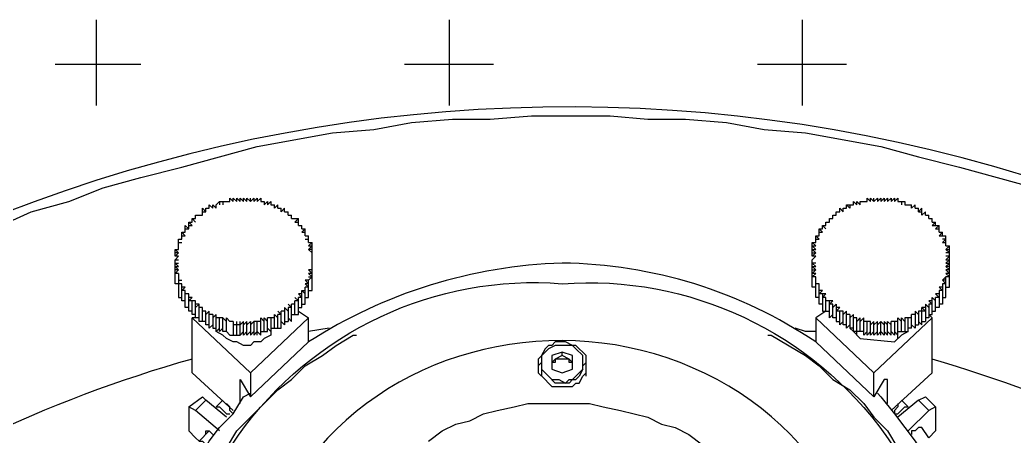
# Model space of a CAD drawing. Header units: millimetres. Extents: x -62354 to 129108, y -71259 to 35407.
# Drawn here: x 14617.2 to 14975.5, y -4732.1 to -4582.1 of the extents above; entities that cross this region are included whole.
import ezdxf

# ---------------------------------------------------------------- set-up
doc = ezdxf.new("R2010")
doc.units = ezdxf.units.MM
doc.header["$MEASUREMENT"] = 0
doc.layers.add('1st FL Layout xrf$0$CR-Machine', color=7, linetype='Continuous', transparency=0.5)

# ---------------------------------------------------------------- blocks, each defined once
blk = doc.blocks.new('1st FL Layout xrf$0$M6')
for p, q in [((-9200.721896881896, 1893.130653329295), (-9200.721896881896, 1893.134357864531)), ((-9200.998502179516, 1893.129418484217), (-9200.998502179516, 1893.133123019453)), ((-9200.724366572053, 1893.114600343273), (-9200.724366572053, 1893.108426117879)), ((-9200.960221982077, 1893.108426117879), (-9200.960221982077, 1893.102251892486)), ((-9200.958987136999, 1893.108426117879), (-9200.958987136999, 1893.103486737565)), ((-9200.761411924414, 1893.109660962958), (-9200.761411924414, 1893.103486737565)), ((-9200.729305952367, 1893.109660962958), (-9200.729305952367, 1893.103486737565)), ((-9200.733010487604, 1893.107191272801), (-9200.733010487604, 1893.101017047407)), ((-9200.731775642525, 1893.107191272801), (-9200.731775642525, 1893.102251892486)), ((-9200.729305952367, 1893.107191272801), (-9200.731775642525, 1893.107191272801)), ((-9200.976274968101, 1893.102251892486), (-9200.978744658258, 1893.102251892486)), ((-9200.972570432865, 1893.103486737565), (-9200.972570432865, 1893.09854735725)), ((-9200.968865897628, 1893.099782202329), (-9200.966396207472, 1893.099782202329)), ((-9200.965161362392, 1893.101017047407), (-9200.961456827157, 1893.101017047407)), ((-9200.867608601178, 1893.091138286778), (-9200.867608601178, 1893.083729216306)), ((-9200.851555615156, 1893.083729216306), (-9200.851555615156, 1893.091138286778))]:
    blk.add_line(p, q)
at = {"color": 253}
for points in [[(-9201.028138461405, 1893.212153104487), (-9201.028138461405, 1893.18128197752)], [(-9200.900949418301, 1893.212153104487), (-9200.900949418301, 1893.18128197752)], [(-9200.7737603752, 1893.212153104487), (-9200.7737603752, 1893.18128197752)], [(-9201.012085475382, 1893.196100118465), (-9201.042956602349, 1893.196100118465)], [(-9200.884896432279, 1893.196100118465), (-9200.917002404325, 1893.196100118465)], [(-9200.757707389177, 1893.196100118465), (-9200.789813361222, 1893.196100118465)]]:
    blk.add_lwpolyline(points, dxfattribs=at)
for points in [[(-9201.065183813764, 1893.136827554689), (-9201.0516005179, 1893.143001780082), (-9201.038017222034, 1893.146706315318), (-9201.025668771246, 1893.151645695633), (-9201.012085475382, 1893.155350230869), (-9200.997267334438, 1893.159054766105), (-9200.970100742707, 1893.166463836577), (-9200.942934150977, 1893.171403216891), (-9200.928116010033, 1893.17263806197), (-9200.914532714167, 1893.175107752127), (-9200.899714573223, 1893.176342597206), (-9200.886131277359, 1893.176342597206), (-9200.871313136415, 1893.177577442284), (-9200.842911699605, 1893.177577442284), (-9200.829328403739, 1893.176342597206), (-9200.815745107873, 1893.176342597206), (-9200.800926966931, 1893.175107752127), (-9200.787343671065, 1893.17263806197), (-9200.772525530121, 1893.171403216891), (-9200.74535893839, 1893.166463836577), (-9200.731775642525, 1893.162759301341), (-9200.716957501581, 1893.159054766105), (-9200.68979090985, 1893.151645695633)], [(-9200.979979503336, 1893.146706315318), (-9200.979979503336, 1893.147941160397), (-9200.978744658258, 1893.146706315318), (-9200.978744658258, 1893.147941160397), (-9200.97750981318, 1893.146706315318), (-9200.97750981318, 1893.147941160397), (-9200.976274968101, 1893.146706315318), (-9200.976274968101, 1893.147941160397), (-9200.975040123021, 1893.146706315318), (-9200.975040123021, 1893.147941160397), (-9200.973805277943, 1893.146706315318), (-9200.973805277943, 1893.147941160397), (-9200.972570432865, 1893.146706315318), (-9200.971335587787, 1893.147941160397), (-9200.971335587787, 1893.146706315318), (-9200.970100742707, 1893.147941160397), (-9200.970100742707, 1893.146706315318), (-9200.968865897628, 1893.147941160397), (-9200.968865897628, 1893.146706315318), (-9200.96763105255, 1893.146706315318), (-9200.96763105255, 1893.145471470239), (-9200.966396207472, 1893.146706315318), (-9200.966396207472, 1893.145471470239), (-9200.965161362392, 1893.146706315318), (-9200.965161362392, 1893.145471470239), (-9200.963926517314, 1893.145471470239)], [(-9200.972570432865, 1893.146706315318), (-9200.972570432865, 1893.147941160397)], [(-9200.755237699019, 1893.145471470239), (-9200.755237699019, 1893.146706315318), (-9200.75400285394, 1893.145471470239), (-9200.75400285394, 1893.146706315318), (-9200.752768008862, 1893.145471470239), (-9200.752768008862, 1893.146706315318), (-9200.750298318704, 1893.146706315318), (-9200.750298318704, 1893.147941160397), (-9200.749063473626, 1893.146706315318), (-9200.749063473626, 1893.147941160397), (-9200.747828628548, 1893.146706315318), (-9200.747828628548, 1893.147941160397)], [(-9200.747828628548, 1893.146706315318), (-9200.74659378347, 1893.147941160397), (-9200.74659378347, 1893.146706315318), (-9200.74535893839, 1893.147941160397), (-9200.74535893839, 1893.146706315318), (-9200.744124093311, 1893.147941160397), (-9200.744124093311, 1893.146706315318), (-9200.742889248233, 1893.147941160397), (-9200.742889248233, 1893.146706315318), (-9200.741654403155, 1893.147941160397), (-9200.741654403155, 1893.146706315318), (-9200.740419558075, 1893.147941160397), (-9200.740419558075, 1893.146706315318), (-9200.739184712997, 1893.147941160397), (-9200.739184712997, 1893.146706315318), (-9200.73671502284, 1893.146706315318)], [(-9200.989858263965, 1893.141766935003), (-9200.989858263965, 1893.144236625161)], [(-9200.989858263965, 1893.144236625161), (-9200.988623418887, 1893.143001780082)], [(-9200.988623418887, 1893.144236625161), (-9200.987388573809, 1893.144236625161), (-9200.987388573809, 1893.145471470239), (-9200.986153728729, 1893.144236625161)], [(-9200.988623418887, 1893.143001780082), (-9200.988623418887, 1893.144236625161)], [(-9200.986153728729, 1893.145471470239), (-9200.98491888365, 1893.144236625161), (-9200.98491888365, 1893.145471470239), (-9200.983684038572, 1893.146706315318), (-9200.983684038572, 1893.145471470239)], [(-9200.986153728729, 1893.144236625161), (-9200.986153728729, 1893.145471470239)], [(-9200.983684038572, 1893.146706315318), (-9200.979979503336, 1893.146706315318)], [(-9200.982449193494, 1893.146706315318), (-9200.982449193494, 1893.145471470239)], [(-9200.963926517314, 1893.144236625161), (-9200.963926517314, 1893.145471470239)], [(-9200.963926517314, 1893.144236625161), (-9200.962691672235, 1893.145471470239)], [(-9200.962691672235, 1893.144236625161), (-9200.962691672235, 1893.145471470239)], [(-9200.962691672235, 1893.144236625161), (-9200.961456827157, 1893.144236625161)], [(-9200.961456827157, 1893.143001780082), (-9200.961456827157, 1893.144236625161)], [(-9200.961456827157, 1893.143001780082), (-9200.960221982077, 1893.144236625161)], [(-9200.960221982077, 1893.143001780082), (-9200.960221982077, 1893.144236625161)], [(-9200.761411924414, 1893.143001780082), (-9200.760177079334, 1893.143001780082), (-9200.760177079334, 1893.144236625161), (-9200.758942234255, 1893.143001780082)], [(-9200.758942234255, 1893.143001780082), (-9200.758942234255, 1893.144236625161)], [(-9200.758942234255, 1893.144236625161), (-9200.757707389177, 1893.144236625161)], [(-9200.757707389177, 1893.144236625161), (-9200.757707389177, 1893.145471470239)], [(-9200.757707389177, 1893.145471470239), (-9200.755237699019, 1893.145471470239)], [(-9200.757707389177, 1893.145471470239), (-9200.756472544099, 1893.144236625161)], [(-9200.756472544099, 1893.145471470239), (-9200.756472544099, 1893.144236625161)], [(-9200.737949867918, 1893.146706315318), (-9200.737949867918, 1893.145471470239)], [(-9200.73671502284, 1893.146706315318), (-9200.73671502284, 1893.145471470239), (-9200.734245332682, 1893.145471470239)], [(-9200.734245332682, 1893.144236625161), (-9200.734245332682, 1893.145471470239)], [(-9200.734245332682, 1893.144236625161), (-9200.733010487604, 1893.145471470239)], [(-9200.733010487604, 1893.144236625161), (-9200.733010487604, 1893.145471470239)], [(-9200.733010487604, 1893.144236625161), (-9200.731775642525, 1893.144236625161)], [(-9200.731775642525, 1893.143001780082), (-9200.731775642525, 1893.144236625161)], [(-9200.731775642525, 1893.143001780082), (-9200.730540797445, 1893.144236625161)], [(-9200.730540797445, 1893.141766935003), (-9200.730540797445, 1893.144236625161)], [(-9200.993562799202, 1893.139297244846), (-9200.993562799202, 1893.140532089925)], [(-9200.993562799202, 1893.140532089925), (-9200.992327954124, 1893.140532089925)], [(-9200.993562799202, 1893.140532089925), (-9200.992327954124, 1893.139297244846)], [(-9200.992327954124, 1893.140532089925), (-9200.992327954124, 1893.141766935003)], [(-9200.992327954124, 1893.141766935003), (-9200.989858263965, 1893.141766935003)], [(-9200.989858263965, 1893.143001780082), (-9200.988623418887, 1893.143001780082)], [(-9200.960221982077, 1893.143001780082), (-9200.958987136999, 1893.143001780082)], [(-9200.958987136999, 1893.141766935003), (-9200.958987136999, 1893.143001780082)], [(-9200.958987136999, 1893.141766935003), (-9200.95775229192, 1893.141766935003)], [(-9200.95775229192, 1893.140532089925), (-9200.95775229192, 1893.141766935003)], [(-9200.95775229192, 1893.140532089925), (-9200.955282601763, 1893.140532089925), (-9200.956517446843, 1893.139297244846), (-9200.955282601763, 1893.139297244846)], [(-9200.955282601763, 1893.138062399767), (-9200.955282601763, 1893.140532089925)], [(-9200.76388161457, 1893.139297244846), (-9200.76388161457, 1893.140532089925)], [(-9200.76388161457, 1893.140532089925), (-9200.762646769492, 1893.140532089925)], [(-9200.762646769492, 1893.140532089925), (-9200.762646769492, 1893.141766935003)], [(-9200.762646769492, 1893.141766935003), (-9200.761411924414, 1893.141766935003)], [(-9200.761411924414, 1893.141766935003), (-9200.761411924414, 1893.143001780082)], [(-9200.731775642525, 1893.143001780082), (-9200.730540797445, 1893.143001780082)], [(-9200.730540797445, 1893.141766935003), (-9200.729305952367, 1893.143001780082)], [(-9200.729305952367, 1893.141766935003), (-9200.729305952367, 1893.143001780082)], [(-9200.729305952367, 1893.141766935003), (-9200.728071107289, 1893.141766935003)], [(-9200.728071107289, 1893.140532089925), (-9200.728071107289, 1893.141766935003)], [(-9200.728071107289, 1893.140532089925), (-9200.72683626221, 1893.140532089925)], [(-9200.72683626221, 1893.139297244846), (-9200.72683626221, 1893.140532089925)], [(-9200.996032489358, 1893.13559270961), (-9200.996032489358, 1893.138062399767)], [(-9200.996032489358, 1893.138062399767), (-9200.99479764428, 1893.136827554689)], [(-9200.99479764428, 1893.136827554689), (-9200.99479764428, 1893.139297244846)], [(-9200.99479764428, 1893.138062399767), (-9200.993562799202, 1893.138062399767), (-9200.99479764428, 1893.139297244846), (-9200.993562799202, 1893.139297244846)], [(-9200.955282601763, 1893.138062399767), (-9200.954047756684, 1893.138062399767)], [(-9200.954047756684, 1893.136827554689), (-9200.954047756684, 1893.138062399767)], [(-9200.766351304728, 1893.136827554689), (-9200.766351304728, 1893.138062399767)], [(-9200.766351304728, 1893.138062399767), (-9200.765116459648, 1893.138062399767)], [(-9200.766351304728, 1893.138062399767), (-9200.765116459648, 1893.136827554689)], [(-9200.765116459648, 1893.138062399767), (-9200.765116459648, 1893.139297244846)], [(-9200.765116459648, 1893.139297244846), (-9200.76388161457, 1893.139297244846)], [(-9200.72683626221, 1893.139297244846), (-9200.725601417133, 1893.139297244846), (-9200.72683626221, 1893.138062399767), (-9200.724366572053, 1893.138062399767), (-9200.725601417133, 1893.136827554689), (-9200.724366572053, 1893.136827554689)], [(-9200.725601417133, 1893.138062399767), (-9200.725601417133, 1893.139297244846)], [(-9200.724366572053, 1893.13559270961), (-9200.724366572053, 1893.138062399767)], [(-9200.997267334438, 1893.133123019453), (-9200.997267334438, 1893.13559270961)], [(-9200.997267334438, 1893.134357864531), (-9200.996032489358, 1893.134357864531), (-9200.997267334438, 1893.13559270961), (-9200.996032489358, 1893.13559270961)], [(-9200.996032489358, 1893.136827554689), (-9200.99479764428, 1893.136827554689)], [(-9200.954047756684, 1893.136827554689), (-9200.952812911606, 1893.136827554689), (-9200.954047756684, 1893.13559270961), (-9200.952812911606, 1893.13559270961)], [(-9200.952812911606, 1893.134357864531), (-9200.952812911606, 1893.136827554689)], [(-9200.952812911606, 1893.134357864531), (-9200.951578066528, 1893.134357864531)], [(-9200.951578066528, 1893.131888174374), (-9200.951578066528, 1893.134357864531)], [(-9200.770055839963, 1893.128183639138), (-9200.768820994885, 1893.128183639138), (-9200.770055839963, 1893.129418484217), (-9200.768820994885, 1893.129418484217), (-9200.770055839963, 1893.130653329295), (-9200.768820994885, 1893.130653329295), (-9200.770055839963, 1893.131888174374), (-9200.768820994885, 1893.131888174374), (-9200.768820994885, 1893.134357864531)], [(-9200.768820994885, 1893.133123019453), (-9200.767586149806, 1893.133123019453), (-9200.768820994885, 1893.134357864531), (-9200.767586149806, 1893.134357864531)], [(-9200.767586149806, 1893.134357864531), (-9200.767586149806, 1893.136827554689)], [(-9200.767586149806, 1893.13559270961), (-9200.766351304728, 1893.13559270961), (-9200.767586149806, 1893.136827554689), (-9200.766351304728, 1893.136827554689)], [(-9200.724366572053, 1893.13559270961), (-9200.723131726974, 1893.13559270961), (-9200.724366572053, 1893.134357864531), (-9200.721896881896, 1893.134357864531)], [(-9200.723131726974, 1893.134357864531), (-9200.723131726974, 1893.13559270961)], [(-9200.998502179516, 1893.133123019453), (-9200.997267334438, 1893.133123019453)], [(-9200.998502179516, 1893.131888174374), (-9200.997267334438, 1893.131888174374)], [(-9200.952812911606, 1893.133123019453), (-9200.951578066528, 1893.133123019453)], [(-9200.951578066528, 1893.114600343273), (-9200.950343221448, 1893.114600343273), (-9200.950343221448, 1893.131888174374)], [(-9200.951578066528, 1893.131888174374), (-9200.950343221448, 1893.131888174374), (-9200.951578066528, 1893.130653329295), (-9200.950343221448, 1893.130653329295), (-9200.951578066528, 1893.129418484217)], [(-9200.770055839963, 1893.126948794059), (-9200.770055839963, 1893.131888174374)], [(-9200.721896881896, 1893.133123019453), (-9200.723131726974, 1893.131888174374), (-9200.721896881896, 1893.131888174374)], [(-9200.721896881896, 1893.133123019453), (-9200.723131726974, 1893.133123019453)], [(-9200.721896881896, 1893.115835188351), (-9200.720662036818, 1893.115835188351), (-9200.720662036818, 1893.130653329295)], [(-9200.721896881896, 1893.130653329295), (-9200.720662036818, 1893.130653329295), (-9200.721896881896, 1893.129418484217), (-9200.720662036818, 1893.129418484217)], [(-9200.999737024595, 1893.126948794059), (-9200.999737024595, 1893.129418484217)], [(-9200.998502179516, 1893.128183639138), (-9200.999737024595, 1893.129418484217), (-9200.998502179516, 1893.129418484217)], [(-9200.999737024595, 1893.125713948981), (-9200.998502179516, 1893.126948794059), (-9200.999737024595, 1893.126948794059), (-9200.998502179516, 1893.128183639138), (-9200.999737024595, 1893.128183639138)], [(-9200.950343221448, 1893.129418484217), (-9200.951578066528, 1893.129418484217), (-9200.950343221448, 1893.128183639138)], [(-9200.770055839963, 1893.125713948981), (-9200.768820994885, 1893.126948794059), (-9200.770055839963, 1893.126948794059), (-9200.768820994885, 1893.128183639138)], [(-9200.720662036818, 1893.126948794059), (-9200.721896881896, 1893.125713948981), (-9200.720662036818, 1893.125713948981), (-9200.721896881896, 1893.124479103902), (-9200.720662036818, 1893.124479103902), (-9200.721896881896, 1893.123244258823), (-9200.720662036818, 1893.122009413745), (-9200.721896881896, 1893.122009413745), (-9200.720662036818, 1893.120774568666), (-9200.721896881896, 1893.120774568666), (-9200.720662036818, 1893.119539723587), (-9200.721896881896, 1893.119539723587), (-9200.723131726974, 1893.118304878509)], [(-9200.721896881896, 1893.129418484217), (-9200.720662036818, 1893.128183639138), (-9200.721896881896, 1893.128183639138)], [(-9200.720662036818, 1893.126948794059), (-9200.721896881896, 1893.126948794059)], [(-9200.997267334438, 1893.11707003343), (-9200.999737024595, 1893.11707003343), (-9200.999737024595, 1893.125713948981)], [(-9200.999737024595, 1893.125713948981), (-9200.998502179516, 1893.125713948981)], [(-9200.998502179516, 1893.122009413745), (-9200.999737024595, 1893.123244258823), (-9200.998502179516, 1893.123244258823), (-9200.999737024595, 1893.124479103902), (-9200.998502179516, 1893.124479103902)], [(-9200.768820994885, 1893.115835188351), (-9200.770055839963, 1893.115835188351), (-9200.770055839963, 1893.125713948981)], [(-9200.768820994885, 1893.124479103902), (-9200.770055839963, 1893.124479103902)], [(-9200.770055839963, 1893.122009413745), (-9200.768820994885, 1893.122009413745), (-9200.770055839963, 1893.123244258823), (-9200.768820994885, 1893.123244258823), (-9200.770055839963, 1893.124479103902)], [(-9200.720662036818, 1893.123244258823), (-9200.721896881896, 1893.123244258823)], [(-9200.998502179516, 1893.120774568666), (-9200.999737024595, 1893.120774568666), (-9200.998502179516, 1893.122009413745), (-9200.999737024595, 1893.122009413745)], [(-9200.998502179516, 1893.120774568666), (-9200.998502179516, 1893.112130653115), (-9200.997267334438, 1893.112130653115)], [(-9200.951578066528, 1893.119539723587), (-9200.950343221448, 1893.119539723587), (-9200.951578066528, 1893.118304878509), (-9200.952812911606, 1893.118304878509), (-9200.951578066528, 1893.11707003343), (-9200.952812911606, 1893.11707003343), (-9200.951578066528, 1893.115835188351), (-9200.952812911606, 1893.115835188351)], [(-9200.950343221448, 1893.122009413745), (-9200.951578066528, 1893.122009413745), (-9200.950343221448, 1893.120774568666), (-9200.951578066528, 1893.120774568666), (-9200.950343221448, 1893.119539723587)], [(-9200.768820994885, 1893.119539723587), (-9200.770055839963, 1893.119539723587), (-9200.768820994885, 1893.120774568666), (-9200.770055839963, 1893.120774568666), (-9200.768820994885, 1893.122009413745)], [(-9200.767586149806, 1893.112130653115), (-9200.768820994885, 1893.112130653115), (-9200.768820994885, 1893.119539723587)], [(-9200.723131726974, 1893.112130653115), (-9200.721896881896, 1893.112130653115), (-9200.721896881896, 1893.119539723587)], [(-9200.998502179516, 1893.118304878509), (-9200.997267334438, 1893.118304878509)], [(-9200.996032489358, 1893.110895808037), (-9200.997267334438, 1893.110895808037), (-9200.997267334438, 1893.11707003343)], [(-9200.996032489358, 1893.114600343273), (-9200.997267334438, 1893.114600343273), (-9200.996032489358, 1893.115835188351), (-9200.997267334438, 1893.115835188351)], [(-9200.952812911606, 1893.112130653115), (-9200.951578066528, 1893.112130653115), (-9200.951578066528, 1893.118304878509)], [(-9200.952812911606, 1893.109660962958), (-9200.952812911606, 1893.115835188351)], [(-9200.767586149806, 1893.11707003343), (-9200.768820994885, 1893.11707003343)], [(-9200.766351304728, 1893.109660962958), (-9200.767586149806, 1893.109660962958), (-9200.767586149806, 1893.11707003343)], [(-9200.723131726974, 1893.11707003343), (-9200.723131726974, 1893.109660962958), (-9200.724366572053, 1893.109660962958)], [(-9200.723131726974, 1893.115835188351), (-9200.724366572053, 1893.115835188351), (-9200.723131726974, 1893.114600343273), (-9200.724366572053, 1893.114600343273)], [(-9200.721896881896, 1893.118304878509), (-9200.723131726974, 1893.118304878509), (-9200.721896881896, 1893.11707003343), (-9200.723131726974, 1893.11707003343)], [(-9200.99479764428, 1893.108426117879), (-9200.996032489358, 1893.108426117879), (-9200.996032489358, 1893.114600343273)], [(-9200.99479764428, 1893.113365498194), (-9200.996032489358, 1893.113365498194)], [(-9200.993562799202, 1893.107191272801), (-9200.99479764428, 1893.107191272801), (-9200.99479764428, 1893.113365498194)], [(-9200.992327954124, 1893.110895808037), (-9200.99479764428, 1893.110895808037), (-9200.993562799202, 1893.112130653115), (-9200.99479764428, 1893.112130653115)], [(-9200.95775229192, 1893.105956427722), (-9200.955282601763, 1893.105956427722), (-9200.955282601763, 1893.112130653115)], [(-9200.956517446843, 1893.112130653115), (-9200.955282601763, 1893.110895808037), (-9200.956517446843, 1893.110895808037)], [(-9200.955282601763, 1893.108426117879), (-9200.954047756684, 1893.108426117879), (-9200.954047756684, 1893.114600343273)], [(-9200.954047756684, 1893.113365498194), (-9200.955282601763, 1893.113365498194), (-9200.954047756684, 1893.112130653115), (-9200.955282601763, 1893.112130653115)], [(-9200.952812911606, 1893.113365498194), (-9200.954047756684, 1893.114600343273)], [(-9200.954047756684, 1893.114600343273), (-9200.952812911606, 1893.114600343273)], [(-9200.765116459648, 1893.112130653115), (-9200.766351304728, 1893.112130653115), (-9200.765116459648, 1893.113365498194), (-9200.767586149806, 1893.113365498194), (-9200.766351304728, 1893.114600343273), (-9200.767586149806, 1893.114600343273)], [(-9200.766351304728, 1893.113365498194), (-9200.766351304728, 1893.107191272801), (-9200.76388161457, 1893.107191272801)], [(-9200.765116459648, 1893.107191272801), (-9200.765116459648, 1893.112130653115)], [(-9200.747828628548, 1893.084964061385), (-9200.72683626221, 1893.104721582643), (-9200.728071107289, 1893.105956427722), (-9200.72683626221, 1893.105956427722), (-9200.72683626221, 1893.112130653115)], [(-9200.725601417133, 1893.110895808037), (-9200.72683626221, 1893.112130653115)], [(-9200.724366572053, 1893.113365498194), (-9200.725601417133, 1893.113365498194), (-9200.724366572053, 1893.112130653115), (-9200.725601417133, 1893.112130653115)], [(-9200.725601417133, 1893.107191272801), (-9200.725601417133, 1893.112130653115)], [(-9200.992327954124, 1893.105956427722), (-9200.993562799202, 1893.105956427722), (-9200.993562799202, 1893.110895808037)], [(-9200.992327954124, 1893.104721582643), (-9200.992327954124, 1893.110895808037)], [(-9200.991093109044, 1893.109660962958), (-9200.992327954124, 1893.109660962958)], [(-9200.991093109044, 1893.109660962958), (-9200.992327954124, 1893.108426117879)], [(-9200.988623418887, 1893.103486737565), (-9200.991093109044, 1893.103486737565), (-9200.991093109044, 1893.109660962958)], [(-9200.989858263965, 1893.108426117879), (-9200.991093109044, 1893.108426117879)], [(-9200.989858263965, 1893.103486737565), (-9200.989858263965, 1893.108426117879)], [(-9200.958987136999, 1893.107191272801), (-9200.960221982077, 1893.108426117879)], [(-9200.958987136999, 1893.109660962958), (-9200.95775229192, 1893.108426117879), (-9200.958987136999, 1893.108426117879)], [(-9200.95775229192, 1893.103486737565), (-9200.95775229192, 1893.109660962958)], [(-9200.956517446843, 1893.109660962958), (-9200.95775229192, 1893.109660962958)], [(-9200.956517446843, 1893.105956427722), (-9200.956517446843, 1893.110895808037)], [(-9200.954047756684, 1893.109660962958), (-9200.952812911606, 1893.109660962958)], [(-9200.762646769492, 1893.109660962958), (-9200.76388161457, 1893.109660962958), (-9200.762646769492, 1893.110895808037), (-9200.765116459648, 1893.110895808037)], [(-9200.762646769492, 1893.105956427722), (-9200.76388161457, 1893.104721582643), (-9200.76388161457, 1893.110895808037)], [(-9200.761411924414, 1893.104721582643), (-9200.762646769492, 1893.104721582643), (-9200.762646769492, 1893.109660962958)], [(-9200.761411924414, 1893.109660962958), (-9200.762646769492, 1893.108426117879)], [(-9200.758942234255, 1893.107191272801), (-9200.761411924414, 1893.107191272801), (-9200.760177079334, 1893.108426117879), (-9200.761411924414, 1893.108426117879)], [(-9200.730540797445, 1893.102251892486), (-9200.730540797445, 1893.108426117879)], [(-9200.729305952367, 1893.108426117879), (-9200.730540797445, 1893.108426117879), (-9200.729305952367, 1893.107191272801)], [(-9200.728071107289, 1893.109660962958), (-9200.728071107289, 1893.104721582643), (-9200.729305952367, 1893.104721582643)], [(-9200.728071107289, 1893.108426117879), (-9200.729305952367, 1893.109660962958)], [(-9200.72683626221, 1893.110895808037), (-9200.728071107289, 1893.110895808037), (-9200.72683626221, 1893.109660962958), (-9200.728071107289, 1893.109660962958)], [(-9200.724366572053, 1893.108426117879), (-9200.725601417133, 1893.108426117879)], [(-9200.991093109044, 1893.104721582643), (-9200.993562799202, 1893.104721582643), (-9200.972570432865, 1893.084964061385)], [(-9200.978744658258, 1893.07138076552), (-9200.993562799202, 1893.084964061385), (-9200.993562799202, 1893.104721582643)], [(-9200.988623418887, 1893.107191272801), (-9200.989858263965, 1893.107191272801)], [(-9200.987388573809, 1893.102251892486), (-9200.988623418887, 1893.102251892486), (-9200.988623418887, 1893.107191272801)], [(-9200.987388573809, 1893.107191272801), (-9200.988623418887, 1893.105956427722)], [(-9200.986153728729, 1893.102251892486), (-9200.987388573809, 1893.101017047407), (-9200.987388573809, 1893.107191272801)], [(-9200.986153728729, 1893.105956427722), (-9200.987388573809, 1893.105956427722)], [(-9200.986153728729, 1893.105956427722), (-9200.986153728729, 1893.101017047407), (-9200.98491888365, 1893.101017047407)], [(-9200.98491888365, 1893.105956427722), (-9200.986153728729, 1893.104721582643)], [(-9200.983684038572, 1893.101017047407), (-9200.98491888365, 1893.099782202329), (-9200.98491888365, 1893.105956427722)], [(-9200.965161362392, 1893.104721582643), (-9200.965161362392, 1893.09854735725), (-9200.96763105255, 1893.097312512171), (-9200.968865897628, 1893.096077667093), (-9200.971335587787, 1893.096077667093), (-9200.972570432865, 1893.094842822014), (-9200.975040123021, 1893.094842822014), (-9200.97750981318, 1893.096077667093), (-9200.978744658258, 1893.096077667093), (-9200.981214348416, 1893.097312512171), (-9200.982449193494, 1893.09854735725), (-9200.98491888365, 1893.099782202329)], [(-9200.982449193494, 1893.104721582643), (-9200.98491888365, 1893.104721582643)], [(-9200.982449193494, 1893.101017047407), (-9200.983684038572, 1893.099782202329), (-9200.983684038572, 1893.104721582643)], [(-9200.981214348416, 1893.099782202329), (-9200.982449193494, 1893.099782202329), (-9200.982449193494, 1893.104721582643)], [(-9200.981214348416, 1893.103486737565), (-9200.982449193494, 1893.104721582643)], [(-9200.979979503336, 1893.09854735725), (-9200.981214348416, 1893.099782202329), (-9200.981214348416, 1893.104721582643)], [(-9200.978744658258, 1893.103486737565), (-9200.979979503336, 1893.103486737565), (-9200.981214348416, 1893.104721582643)], [(-9200.971335587787, 1893.09854735725), (-9200.970100742707, 1893.099782202329), (-9200.968865897628, 1893.09854735725), (-9200.968865897628, 1893.104721582643)], [(-9200.96763105255, 1893.103486737565), (-9200.968865897628, 1893.104721582643)], [(-9200.96763105255, 1893.099782202329), (-9200.96763105255, 1893.104721582643)], [(-9200.966396207472, 1893.103486737565), (-9200.96763105255, 1893.104721582643)], [(-9200.966396207472, 1893.099782202329), (-9200.966396207472, 1893.104721582643)], [(-9200.963926517314, 1893.104721582643), (-9200.966396207472, 1893.104721582643)], [(-9200.963926517314, 1893.101017047407), (-9200.963926517314, 1893.105956427722)], [(-9200.962691672235, 1893.104721582643), (-9200.963926517314, 1893.105956427722)], [(-9200.962691672235, 1893.107191272801), (-9200.961456827157, 1893.105956427722), (-9200.962691672235, 1893.105956427722)], [(-9200.962691672235, 1893.101017047407), (-9200.962691672235, 1893.105956427722)], [(-9200.961456827157, 1893.101017047407), (-9200.961456827157, 1893.107191272801)], [(-9200.960221982077, 1893.107191272801), (-9200.961456827157, 1893.107191272801)], [(-9200.958987136999, 1893.104721582643), (-9200.95775229192, 1893.103486737565)], [(-9200.955282601763, 1893.107191272801), (-9200.951578066528, 1893.104721582643)], [(-9200.765116459648, 1893.107191272801), (-9200.768820994885, 1893.104721582643)], [(-9200.758942234255, 1893.103486737565), (-9200.760177079334, 1893.102251892486), (-9200.760177079334, 1893.107191272801)], [(-9200.757707389177, 1893.102251892486), (-9200.758942234255, 1893.102251892486), (-9200.758942234255, 1893.107191272801)], [(-9200.757707389177, 1893.107191272801), (-9200.758942234255, 1893.105956427722)], [(-9200.756472544099, 1893.102251892486), (-9200.757707389177, 1893.101017047407), (-9200.757707389177, 1893.107191272801)], [(-9200.756472544099, 1893.105956427722), (-9200.757707389177, 1893.105956427722)], [(-9200.756472544099, 1893.105956427722), (-9200.756472544099, 1893.101017047407), (-9200.755237699019, 1893.099782202329)], [(-9200.755237699019, 1893.105956427722), (-9200.756472544099, 1893.104721582643)], [(-9200.751533163784, 1893.099782202329), (-9200.755237699019, 1893.099782202329), (-9200.755237699019, 1893.105956427722)], [(-9200.75400285394, 1893.104721582643), (-9200.755237699019, 1893.104721582643)], [(-9200.75400285394, 1893.09854735725), (-9200.75400285394, 1893.104721582643)], [(-9200.752768008862, 1893.104721582643), (-9200.75400285394, 1893.103486737565)], [(-9200.752768008862, 1893.099782202329), (-9200.752768008862, 1893.104721582643)], [(-9200.751533163784, 1893.104721582643), (-9200.752768008862, 1893.103486737565)], [(-9200.750298318704, 1893.099782202329), (-9200.751533163784, 1893.09854735725), (-9200.751533163784, 1893.104721582643)], [(-9200.741654403155, 1893.07138076552), (-9200.72683626221, 1893.084964061385), (-9200.72683626221, 1893.104721582643)], [(-9200.739184712997, 1893.097312512171), (-9200.739184712997, 1893.104721582643)], [(-9200.737949867918, 1893.103486737565), (-9200.739184712997, 1893.104721582643)], [(-9200.737949867918, 1893.099782202329), (-9200.737949867918, 1893.104721582643)], [(-9200.73671502284, 1893.103486737565), (-9200.737949867918, 1893.104721582643)], [(-9200.73671502284, 1893.104721582643), (-9200.73671502284, 1893.099782202329)], [(-9200.734245332682, 1893.104721582643), (-9200.73671502284, 1893.104721582643)], [(-9200.73548017776, 1893.099782202329), (-9200.73548017776, 1893.104721582643)], [(-9200.734245332682, 1893.101017047407), (-9200.734245332682, 1893.105956427722)], [(-9200.733010487604, 1893.105956427722), (-9200.734245332682, 1893.105956427722)], [(-9200.731775642525, 1893.105956427722), (-9200.733010487604, 1893.107191272801)], [(-9200.72683626221, 1893.107191272801), (-9200.725601417133, 1893.107191272801)], [(-9200.978744658258, 1893.103486737565), (-9200.978744658258, 1893.09854735725)], [(-9200.97750981318, 1893.09854735725), (-9200.97750981318, 1893.103486737565)], [(-9200.976274968101, 1893.09854735725), (-9200.976274968101, 1893.103486737565)], [(-9200.975040123021, 1893.103486737565), (-9200.976274968101, 1893.102251892486)], [(-9200.973805277943, 1893.099782202329), (-9200.975040123021, 1893.09854735725), (-9200.975040123021, 1893.103486737565)], [(-9200.973805277943, 1893.103486737565), (-9200.975040123021, 1893.102251892486)], [(-9200.972570432865, 1893.099782202329), (-9200.973805277943, 1893.09854735725), (-9200.973805277943, 1893.103486737565)], [(-9200.972570432865, 1893.103486737565), (-9200.973805277943, 1893.102251892486)], [(-9200.971335587787, 1893.103486737565), (-9200.972570432865, 1893.102251892486)], [(-9200.971335587787, 1893.103486737565), (-9200.971335587787, 1893.09854735725)], [(-9200.968865897628, 1893.103486737565), (-9200.971335587787, 1893.103486737565)], [(-9200.970100742707, 1893.09854735725), (-9200.970100742707, 1893.103486737565)], [(-9200.961456827157, 1893.103486737565), (-9200.960221982077, 1893.102251892486)], [(-9200.960221982077, 1893.103486737565), (-9200.958987136999, 1893.103486737565)], [(-9200.761411924414, 1893.103486737565), (-9200.760177079334, 1893.103486737565)], [(-9200.749063473626, 1893.103486737565), (-9200.751533163784, 1893.103486737565)], [(-9200.749063473626, 1893.099782202329), (-9200.750298318704, 1893.09854735725), (-9200.750298318704, 1893.103486737565)], [(-9200.747828628548, 1893.099782202329), (-9200.749063473626, 1893.09854735725), (-9200.749063473626, 1893.103486737565)], [(-9200.747828628548, 1893.103486737565), (-9200.749063473626, 1893.102251892486)], [(-9200.74659378347, 1893.099782202329), (-9200.747828628548, 1893.09854735725), (-9200.747828628548, 1893.103486737565)], [(-9200.74659378347, 1893.103486737565), (-9200.747828628548, 1893.102251892486)], [(-9200.74535893839, 1893.099782202329), (-9200.74659378347, 1893.09854735725), (-9200.74659378347, 1893.103486737565)], [(-9200.74535893839, 1893.103486737565), (-9200.74659378347, 1893.102251892486)], [(-9200.74535893839, 1893.09854735725), (-9200.74535893839, 1893.103486737565)], [(-9200.744124093311, 1893.103486737565), (-9200.744124093311, 1893.09854735725), (-9200.74535893839, 1893.099782202329)], [(-9200.744124093311, 1893.102251892486), (-9200.74535893839, 1893.103486737565)], [(-9200.744124093311, 1893.099782202329), (-9200.742889248233, 1893.09854735725), (-9200.742889248233, 1893.103486737565)], [(-9200.742889248233, 1893.102251892486), (-9200.744124093311, 1893.103486737565)], [(-9200.741654403155, 1893.102251892486), (-9200.742889248233, 1893.103486737565)], [(-9200.741654403155, 1893.09854735725), (-9200.741654403155, 1893.103486737565)], [(-9200.739184712997, 1893.103486737565), (-9200.741654403155, 1893.103486737565)], [(-9200.740419558075, 1893.103486737565), (-9200.740419558075, 1893.09854735725)], [(-9200.734245332682, 1893.102251892486), (-9200.733010487604, 1893.101017047407)], [(-9200.733010487604, 1893.102251892486), (-9200.731775642525, 1893.102251892486)], [(-9200.731775642525, 1893.103486737565), (-9200.730540797445, 1893.102251892486)], [(-9200.730540797445, 1893.103486737565), (-9200.729305952367, 1893.103486737565)], [(-9200.981214348416, 1893.057797469654), (-9200.97750981318, 1893.063971695047), (-9200.962691672235, 1893.078789835992), (-9200.95775229192, 1893.082494371228), (-9200.952812911606, 1893.087433751542), (-9200.946638686213, 1893.091138286778), (-9200.941699305899, 1893.094842822014), (-9200.935525080504, 1893.09854735725), (-9200.934290235426, 1893.09854735725)], [(-9200.979979503336, 1893.09854735725), (-9200.976274968101, 1893.09854735725)], [(-9200.975040123021, 1893.099782202329), (-9200.976274968101, 1893.09854735725)], [(-9200.972570432865, 1893.09854735725), (-9200.971335587787, 1893.099782202329)], [(-9200.966396207472, 1893.101017047407), (-9200.965161362392, 1893.099782202329)], [(-9200.944168996055, 1893.101017047407), (-9200.951578066528, 1893.099782202329)], [(-9200.786108825987, 1893.09854735725), (-9200.784873980907, 1893.09854735725), (-9200.772525530121, 1893.091138286778), (-9200.767586149806, 1893.087433751542), (-9200.762646769492, 1893.082494371228), (-9200.756472544099, 1893.078789835992), (-9200.751533163784, 1893.073850455677), (-9200.747828628548, 1893.068911075362), (-9200.742889248233, 1893.063971695047), (-9200.739184712997, 1893.057797469654)], [(-9200.768820994885, 1893.099782202329), (-9200.772525530121, 1893.099782202329), (-9200.776230065358, 1893.101017047407)], [(-9200.755237699019, 1893.101017047407), (-9200.756472544099, 1893.101017047407)], [(-9200.755237699019, 1893.099782202329), (-9200.752768008862, 1893.097312512171), (-9200.740419558075, 1893.096077667093), (-9200.737949867918, 1893.09854735725)], [(-9200.742889248233, 1893.099782202329), (-9200.741654403155, 1893.09854735725)], [(-9200.741654403155, 1893.099782202329), (-9200.740419558075, 1893.09854735725)], [(-9200.740419558075, 1893.099782202329), (-9200.739184712997, 1893.09854735725)], [(-9200.739184712997, 1893.099782202329), (-9200.73548017776, 1893.099782202329)], [(-9200.73548017776, 1893.099782202329), (-9200.737949867918, 1893.09854735725)], [(-9200.734245332682, 1893.101017047407), (-9200.73548017776, 1893.101017047407)], [(-9200.85649499547, 1893.094842822014), (-9200.858964685627, 1893.096077667093), (-9200.862669220864, 1893.096077667093), (-9200.863904065942, 1893.094842822014), (-9200.86513891102, 1893.094842822014), (-9200.8663737561, 1893.093607976935), (-9200.867608601178, 1893.091138286778)], [(-9200.85526015039, 1893.094842822014), (-9200.862669220864, 1893.094842822014), (-9200.86513891102, 1893.093607976935), (-9200.8663737561, 1893.092373131857)], [(-9200.85649499547, 1893.082494371228), (-9200.85526015039, 1893.083729216306), (-9200.852790460234, 1893.086198906463), (-9200.852790460234, 1893.091138286778), (-9200.85526015039, 1893.093607976935), (-9200.85649499547, 1893.094842822014)], [(-9200.851555615156, 1893.091138286778), (-9200.85526015039, 1893.094842822014)], [(-9200.8663737561, 1893.092373131857), (-9200.868843446257, 1893.089903441699), (-9200.868843446257, 1893.084964061385), (-9200.8663737561, 1893.082494371228), (-9200.86513891102, 1893.081259526149), (-9200.863904065942, 1893.08002468107), (-9200.85649499547, 1893.08002468107), (-9200.85526015039, 1893.081259526149), (-9200.854025305312, 1893.081259526149), (-9200.852790460234, 1893.083729216306), (-9200.851555615156, 1893.084964061385)], [(-9200.860199530705, 1893.091138286778), (-9200.862669220864, 1893.089903441699), (-9200.863904065942, 1893.088668596621)], [(-9200.85649499547, 1893.088668596621), (-9200.857729840549, 1893.089903441699), (-9200.860199530705, 1893.091138286778), (-9200.860199530705, 1893.092373131857)], [(-9200.867608601178, 1893.088668596621), (-9200.868843446257, 1893.087433751542)], [(-9200.85649499547, 1893.088668596621), (-9200.857729840549, 1893.088668596621), (-9200.857729840549, 1893.089903441699), (-9200.862669220864, 1893.089903441699), (-9200.862669220864, 1893.088668596621), (-9200.863904065942, 1893.088668596621)], [(-9200.851555615156, 1893.088668596621), (-9200.852790460234, 1893.087433751542)], [(-9200.85649499547, 1893.082494371228), (-9200.857729840549, 1893.081259526149), (-9200.862669220864, 1893.081259526149), (-9200.86513891102, 1893.083729216306), (-9200.8663737561, 1893.084964061385), (-9200.867608601178, 1893.086198906463)], [(-9200.852790460234, 1893.086198906463), (-9200.854025305312, 1893.083729216306), (-9200.85526015039, 1893.082494371228)], [(-9200.976274968101, 1893.073850455677), (-9200.976274968101, 1893.082494371228), (-9200.972570432865, 1893.076320145834)], [(-9200.863904065942, 1893.082494371228), (-9200.861434375785, 1893.082494371228), (-9200.858964685627, 1893.081259526149), (-9200.857729840549, 1893.082494371228), (-9200.85526015039, 1893.082494371228)], [(-9200.742889248233, 1893.073850455677), (-9200.742889248233, 1893.082494371228), (-9200.744124093311, 1893.082494371228), (-9200.747828628548, 1893.076320145834)], [(-9201.009615785224, 1893.004699131272), (-9201.007146095068, 1893.017047582058), (-9201.00467640491, 1893.023221807452), (-9201.002206714753, 1893.030630877924), (-9201.000971869673, 1893.036805103317), (-9200.997267334438, 1893.041744483631), (-9200.99479764428, 1893.047918709025), (-9200.991093109044, 1893.054092934418), (-9200.987388573809, 1893.060267159811), (-9200.983684038572, 1893.065206540126), (-9200.978744658258, 1893.070145920441), (-9200.975040123021, 1893.076320145834), (-9200.972570432865, 1893.077554990913)], [(-9200.99479764428, 1893.072615610598), (-9200.989858263965, 1893.076320145834), (-9200.988623418887, 1893.075085300756)], [(-9200.74659378347, 1893.077554990913), (-9200.74535893839, 1893.076320145834), (-9200.740419558075, 1893.070145920441), (-9200.73671502284, 1893.065206540126), (-9200.733010487604, 1893.060267159811), (-9200.729305952367, 1893.054092934418), (-9200.725601417133, 1893.047918709025), (-9200.723131726974, 1893.041744483631), (-9200.719427191738, 1893.036805103317), (-9200.716957501581, 1893.030630877924), (-9200.715722656503, 1893.023221807452), (-9200.713252966345, 1893.017047582058), (-9200.710783276189, 1893.004699131272), (-9200.710783276189, 1892.9972900608), (-9200.709548431108, 1892.991115835406)], [(-9200.731775642525, 1893.075085300756), (-9200.729305952367, 1893.076320145834), (-9200.725601417133, 1893.072615610598), (-9200.725601417133, 1893.063971695047), (-9200.728071107289, 1893.06150200489), (-9200.730540797445, 1893.065206540126), (-9200.731775642525, 1893.065206540126), (-9200.733010487604, 1893.063971695047), (-9200.734245332682, 1893.063971695047), (-9200.734245332682, 1893.062736849969)], [(-9200.983684038572, 1893.063971695047), (-9200.992327954124, 1893.07138076552), (-9200.99479764428, 1893.072615610598), (-9200.99479764428, 1893.063971695047), (-9200.992327954124, 1893.06150200489), (-9200.991093109044, 1893.060267159811), (-9200.989858263965, 1893.060267159811), (-9200.988623418887, 1893.059032314733)], [(-9200.981214348416, 1893.068911075362), (-9200.988623418887, 1893.075085300756), (-9200.992327954124, 1893.07138076552)], [(-9200.982449193494, 1893.075085300756), (-9200.98491888365, 1893.072615610598), (-9200.983684038572, 1893.072615610598), (-9200.981214348416, 1893.070145920441), (-9200.979979503336, 1893.070145920441)], [(-9200.978744658258, 1893.070145920441), (-9200.979979503336, 1893.07138076552), (-9200.979979503336, 1893.072615610598), (-9200.981214348416, 1893.073850455677)], [(-9200.908358488774, 1893.060267159811), (-9200.90341910846, 1893.063971695047), (-9200.898479728145, 1893.066441385205), (-9200.89354034783, 1893.067676230283), (-9200.888600967515, 1893.070145920441), (-9200.8836615872, 1893.07138076552), (-9200.877487361808, 1893.072615610598), (-9200.872547981493, 1893.073850455677), (-9200.850320770076, 1893.073850455677), (-9200.845381389761, 1893.072615610598), (-9200.839207164368, 1893.07138076552), (-9200.829328403739, 1893.068911075362), (-9200.824389023424, 1893.066441385205), (-9200.81944964311, 1893.065206540126), (-9200.814510262795, 1893.062736849969), (-9200.80957088248, 1893.059032314733)], [(-9200.739184712997, 1893.073850455677), (-9200.739184712997, 1893.072615610598), (-9200.740419558075, 1893.07138076552), (-9200.740419558075, 1893.070145920441), (-9200.739184712997, 1893.070145920441), (-9200.73671502284, 1893.072615610598), (-9200.73548017776, 1893.072615610598), (-9200.737949867918, 1893.075085300756)], [(-9200.728071107289, 1893.07138076552), (-9200.731775642525, 1893.075085300756), (-9200.739184712997, 1893.068911075362)], [(-9200.725601417133, 1893.072615610598), (-9200.728071107289, 1893.07138076552), (-9200.73548017776, 1893.063971695047)], [(-9200.987388573809, 1893.063971695047), (-9200.991093109044, 1893.060267159811)], [(-9200.988623418887, 1893.062736849969), (-9200.988623418887, 1893.063971695047), (-9200.987388573809, 1893.063971695047), (-9200.986153728729, 1893.062736849969)]]:
    blk.add_lwpolyline(points)
for points in [[(-9200.768820994885, 1893.096077667093, 0.146285643330441), (-9200.860199530705, 1893.124479103902, 0.1360482402815177), (-9200.951578066528, 1893.096077667093)], [(-9200.989858263965, 1892.934312961788, -0.5668998165850692), (-9200.860199530705, 1893.11707003343, -0.5603587383721265), (-9200.729305952367, 1892.934312961788, 0.105940354425834), (-9200.716957501581, 1892.986176455092), (-9200.716957501581, 1892.988646145249)]]:
    blk.add_lwpolyline(points, format="xyb")
for points in [[(-9200.972570432865, 1893.076320145834), (-9200.951578066528, 1893.096077667093), (-9200.951578066528, 1893.104721582643), (-9200.972570432865, 1893.084964061385)], [(-9200.768820994885, 1893.096077667093), (-9200.747828628548, 1893.076320145834), (-9200.747828628548, 1893.084964061385), (-9200.768820994885, 1893.104721582643)], [(-9200.85649499547, 1893.086198906463), (-9200.85649499547, 1893.091138286778), (-9200.860199530705, 1893.092373131857), (-9200.863904065942, 1893.091138286778), (-9200.863904065942, 1893.086198906463), (-9200.860199530705, 1893.084964061385)]]:
    blk.add_lwpolyline(points, close=True)
for centre, radius, start, end in [((-9200.858034503904, 1892.622134193728), 0.5586199744576447, 55.49761463263803, 133.5620187932008), ((-9200.863435819318, 1892.629650160718), 0.4782950068182163, 105.7871397021009, 125.4009187657572), ((-9200.877782098492, 1892.579981026716), 0.5317946171163098, 57.68171958980743, 73.51033698700964)]:
    blk.add_arc(centre, radius, start, end)
blk.add_ellipse((-9200.86050205807, 1892.99711599749), major_axis=(-0.1100615902777498, 0.001393942219537986), ratio=0.9033980754270704, start_param=0.01226053628426094, end_param=5.640844507809287)
blk = doc.blocks.new('1st FL Layout xrf')
at = {"layer": '1st FL Layout xrf$0$CR-Machine', "xscale": 1000, "yscale": 1000, "zscale": 1000}
blk.add_blockref('1st FL Layout xrf$0$M6', (9215672.845676558, -1897794.246602501), dxfattribs=at)

msp = doc.modelspace()

# ---------------------------------------------------------------- block references
msp.add_blockref('1st FL Layout xrf', (0, 0))

doc.saveas('drawing.dxf')
